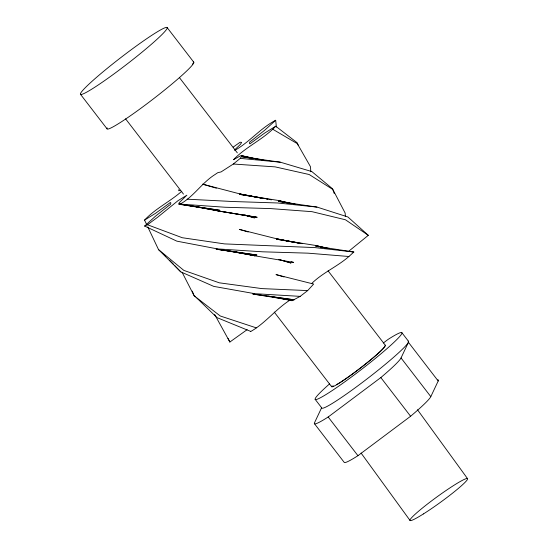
<?xml version="1.0" encoding="UTF-8"?>
<svg xmlns="http://www.w3.org/2000/svg" width="548" height="548" viewBox="0 0 548 548"><rect width="100%" height="100%" fill="white"/><g stroke="black" fill="none" stroke-linecap="round" stroke-linejoin="round"><path stroke-width="0.82" d="M107.168 127.896A54.704 4.473 -37.6 0 0 146.275 104.278A54.704 4.473 -37.6 0 0 193.663 63.136L193.834 62.267L167.236 27.695A54.704 4.473 -37.6 0 0 100.777 73.713A54.704 4.473 -37.6 0 0 103.442 81.433A54.704 4.473 -37.6 0 0 167.236 27.695M196.883 298.091L216.994 317.621L250.689 331.396M178.826 189.656L178.716 190.745L180.23 190.32M321.587 407.801L314.538 422.714A54.704 4.473 -37.6 0 0 328.177 416.994L380.833 377.565A54.704 4.473 -37.6 0 0 401.033 357.954L408.431 342.301L438.201 380.99L430.803 396.642A54.704 4.473 -37.6 0 1 410.596 416.261L357.94 455.689A54.704 4.473 -37.6 0 1 344.137 462.272L314.367 423.583M147.494 224.755L182.279 237.729L224.516 243.901L314.771 247.586L353.83 252.025L348.918 256.505L308.01 253.162L262.691 251.813L217.481 248.908L176.874 241.161L144.61 226.057L147.494 224.755L157.708 217.179L178.025 200.671L186.882 195.191L179.292 202.657L178.648 203.952L180.182 204.103C193.924 196.458 201.979 182.607 215.179 174.428L217.72 172.716L221.084 171.914L233.311 164.03L240.257 158.372L241.771 155.892L240.538 155.783L233.496 159.701C246.018 146.659 263.355 139.432 275.74 126.218L297.221 142.802L298.174 145.172M146.706 224.646L144.556 220.104C155.337 208.541 170.031 201.664 181.765 191.252M144.61 226.057L155.577 216.118L169.133 205.363C171.284 204.918 171.586 200.589 169.12 203.424L155.55 213.316L144.556 220.104M276.377 126.972L275.685 120.272L264.718 130.205L251.162 140.959C249.011 141.411 248.71 145.741 251.183 142.898L264.746 133.006L275.74 126.218M271.918 296.769L292.022 300.729L300.181 296.365L307.675 290.584L313.648 284.063L275.993 274.589L284.028 276.932M234.414 150.125L240.442 144.343L241.647 142.377L240.113 142.22L233.16 147.138M187.135 199.184L232.729 201.513L277.528 202.972L317.107 207.096L347.891 216.974L368.304 235.325L348.247 251.648M312.018 283.186C323.046 272.534 337.39 266.54 348.918 256.505M250.635 331.567C265.376 323.183 275.692 309.243 289.878 300.174M247.114 329.677L229.859 342.027L228.016 338.349M192.3 64.157L193.663 63.136M383.36 342.966L388.148 339.376A54.704 4.473 -37.6 0 1 389.388 346.521A54.704 4.473 -37.6 0 1 326.998 393.916A54.704 4.473 -37.6 0 1 329.649 383.819M235.065 150.227C249.744 141.877 260.629 128.013 275.685 120.272M353.83 252.025L315.641 246.148L318.97 246.819M307.675 290.584L261.917 288.604L219.282 282.816L183.861 270.404L158.536 249.621L147.782 226.92M300.181 296.365L254.806 293.694L213.734 286.385L180.772 271.863L158.536 249.621M233.311 164.03L275.11 166.873L309.182 174.517L332.855 189.478L345.158 213.083L345.35 216.467M180.182 204.103L225.207 207.254L270.671 208.589L312.031 211.679L345.432 219.769L368.304 235.325M240.257 158.372L280.343 162.187L311.846 171.579L332.513 188.765L334.218 193.478M253.231 294.132L294.221 299.804L252.683 294.002L292.81 300.468L282.021 298.441M280.199 162.174L241.476 156.673L249.895 158.125M216.083 249.217L256.985 255.039L224.091 250.224M222.399 249.977L216.494 249.114L255.669 255.621L231.537 251.306M178.949 204.274L219.755 210.268L187.039 205.24M316.936 207.096L278.576 201.404L284.364 202.486M179.491 204.075L182.005 204.466M183.683 204.719L185.361 204.979M258.012 197.506L239.579 194.362L278.453 200.479L290.913 203.561M259.684 197.794L261.362 198.075M263.04 198.362L264.711 198.65M266.39 198.931L268.061 199.219M269.739 199.506L271.418 199.787L269.774 199.431M254.676 255.786L293.66 262.403L291.173 261.773M179.477 204.089L218.529 210.768L197.849 206.911M251.58 158.413L253.265 158.708M294.893 242.435L276.617 239.209L315.299 245.401L322.669 247.319M296.55 242.73L298.215 243.024M299.872 243.319L301.537 243.613M228.208 250.71L229.872 251.005M268.102 199.13L239.736 193.985L261.136 198.061M302.4 243.655L276.719 238.88L295.091 242.483M286.022 202.794L287.679 203.103M194.54 206.295L196.198 206.603M227.413 250.662L254.957 255.827L237.914 252.327M278.699 297.811L280.357 298.126M261.944 198.171L239.695 193.869L202.671 184.176L216.344 188.19M191.293 205.767L217.899 210.911L257.163 217.282L217.672 210.829L256.704 217.488L254.238 216.837M264.321 160.304L241.771 155.892L251.587 158.125M295.05 242.435L276.644 238.784L239.325 229.386L248.176 231.975M296.728 242.764L298.4 243.1M268.623 296.112L270.267 296.441M320.635 247.155L322.299 247.491M235.126 251.738L236.777 252.08M295.214 204.13L278.74 200.719L290.276 203.514M328.985 248.47L315.689 245.552L325.396 248.066M241.579 155.584L257.211 159.256M278.953 259.499L291.022 263.033L278.918 259.478M256.327 327.868L220.275 315.997L194.17 295.851L182.1 272.267M272.87 129.307L297.338 143.686L310.449 166.654L310.853 171.777M195.663 296.906L193.834 295.132L192.321 291.139M164.304 254.82L165.475 256.039M169.599 260.3L173.716 264.561M174.887 265.773L180.772 271.863M401.951 332.794L408.603 341.431M401.033 357.954L430.803 396.642M179.422 77.617L237.318 152.871M328.081 270.849L385.456 345.425M380.833 377.565L410.596 416.261M125.581 118.841L183.477 194.102M274.24 312.072L331.615 386.655M80.398 94.194L106.997 128.766M315.121 399.286L321.765 407.931A54.704 4.473 -37.6 0 0 369.564 376.955A54.704 4.473 -37.6 0 0 408.034 341.137M328.177 416.994L357.94 455.689M417.487 409.753L467.499 478.589M361.077 453.059L410.082 520.518M214.665 314.477L229.859 342.027M384.586 346.089A32.825 2.685 -37.6 0 1 384.484 346.61M383.936 347.466A32.825 2.685 -37.6 0 1 360.029 368.277M359.461 368.715A32.825 2.685 -37.6 0 1 340.767 382.038M340.157 382.429A32.825 2.685 -37.6 0 1 338.986 383.155M338.431 383.497A32.825 2.685 -37.6 0 1 336.438 384.655M333.609 386.004A32.825 2.685 -37.6 0 1 332.485 385.991M385.1 345.24A33.921 2.774 -37.6 0 1 359.488 368.804A33.921 2.774 -37.6 0 1 331.725 386.114M437.804 379.826A54.704 4.473 -37.6 0 1 438.201 380.99M193.259 61.972A54.704 4.473 -37.6 0 1 193.834 62.267M254.375 217.878L244.716 215.028L254.375 217.878M423.44 513.921A35.558 3.213 -36 0 0 467.602 479.034A35.558 3.213 -36 0 0 425.33 505.701A35.558 3.213 -36 0 0 423.44 513.921"/></g></svg>
